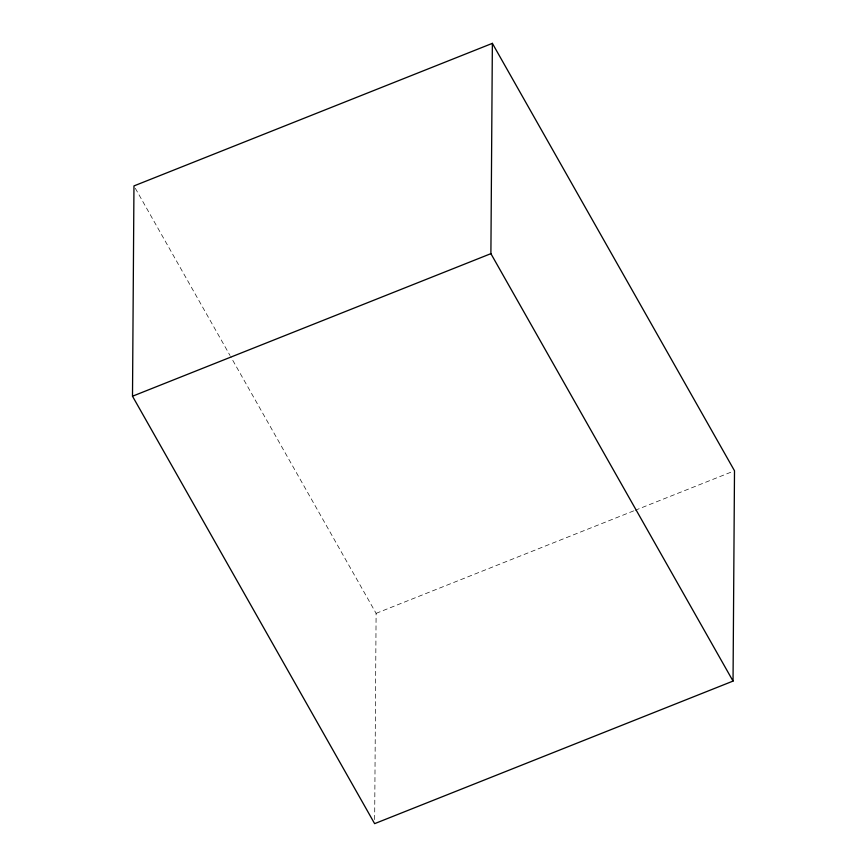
<?xml version="1.0" encoding="UTF-8"?>
<svg xmlns="http://www.w3.org/2000/svg" width="867" height="867" viewBox="0 0 867 867"><rect width="100%" height="100%" fill="white"/><g stroke="black" fill="none" stroke-linecap="round" stroke-linejoin="round"><path stroke-width="0.65" stroke-dasharray="4.33 3.25" d="M374.663 819.608L376.105 613.348L230.687 356.651M376.105 613.348L633.896 510.793M635.153 510.295L731.986 471.778M135.295 188.269L230.015 355.47"/><path stroke-width="1.3" d="M132.499 396.219L133.962 185.917L492.369 43.35L734.501 470.781L733.038 681.083L374.631 823.65L132.499 396.219L490.895 253.652L492.369 43.35M490.895 253.652L733.038 681.083"/></g></svg>
